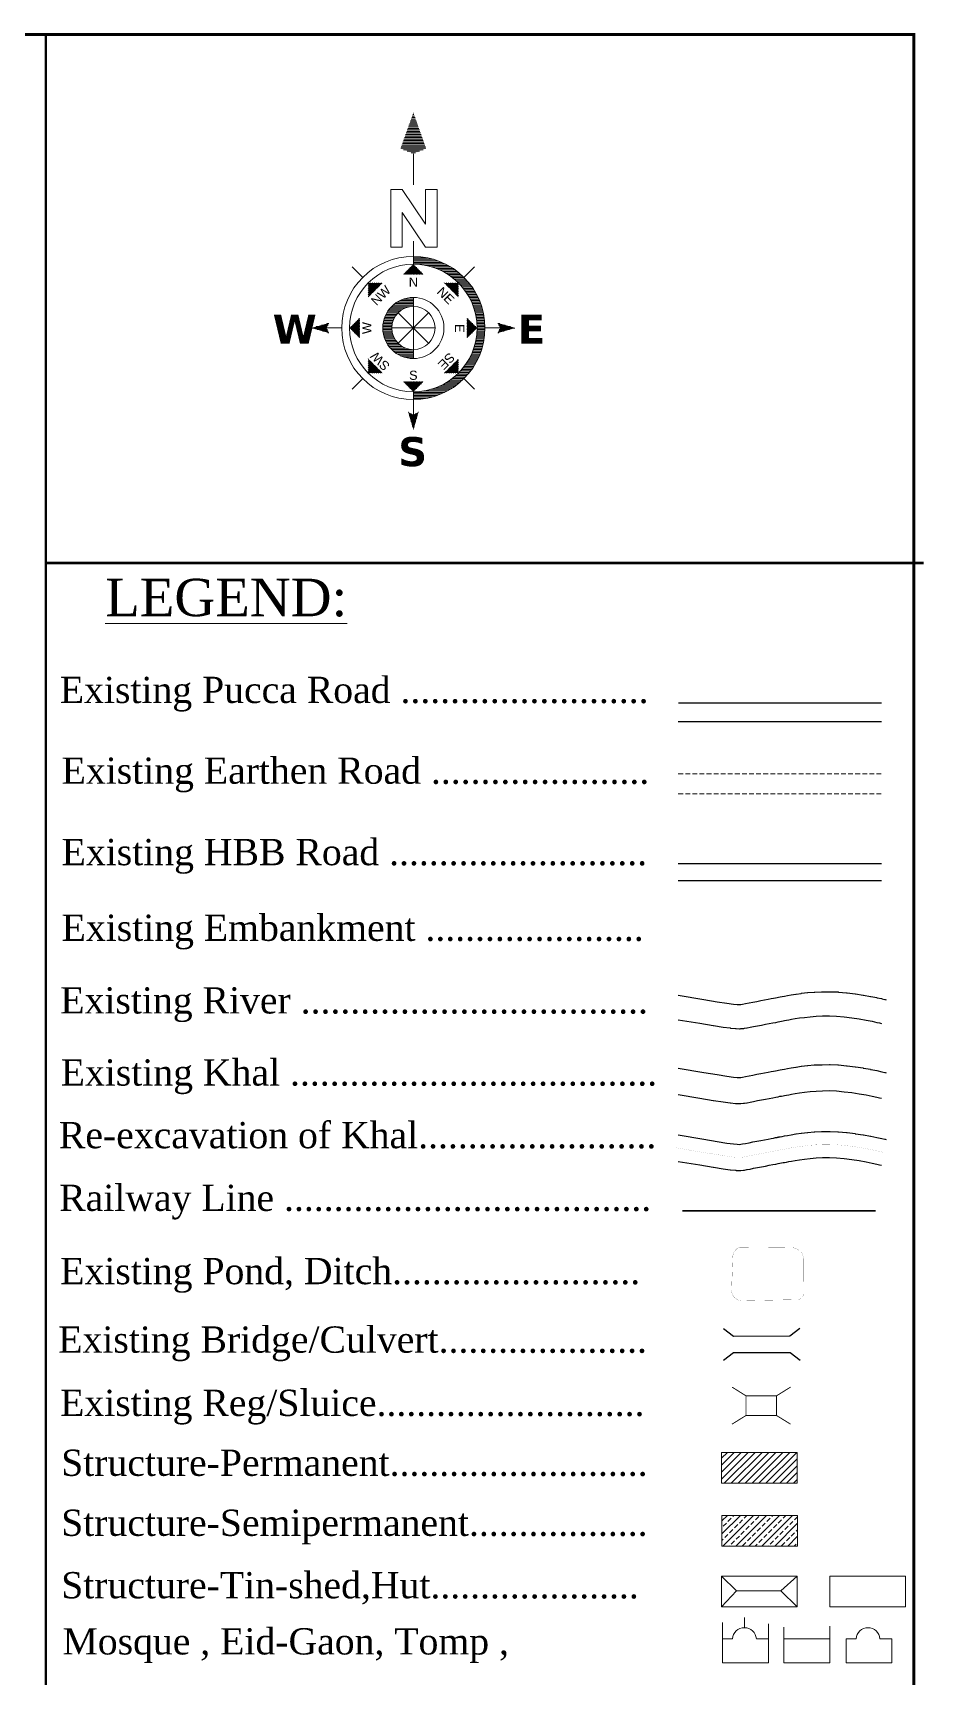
# Model space of a CAD drawing. Header units: millimetres. Extents: x -54213 to 103, y -104347 to -48.
# Drawn here: x -51436 to -50491, y -103443 to -101700 of the extents above; entities that cross this region are included whole.
import ezdxf
from ezdxf.enums import TextEntityAlignment as Align

# ---------------------------------------------------------------- set-up
doc = ezdxf.new("R2010")
doc.units = ezdxf.units.MM
doc.header["$MEASUREMENT"] = 0
for name, pattern in [('ACAD_ISO02W100', [15, 12, -3]), ('DASHED2', [0.375, 0.25, -0.125]), ('HIDDENX2', [0.75, 0.5, -0.25]), ('PHANTOM2', [1.25, 0.625, -0.125, 0.125, -0.125, 0.125, -0.125])]:
    doc.linetypes.add(name, pattern=pattern)
for name, color, linetype in [('BC RD', 31, 'Continuous'), ('boundary', 7, 'Continuous'), ('Earthen Emb', 42, 'Continuous'), ('HBB RD', 241, 'Continuous'), ('Khal', 4, 'Continuous'), ('Proposed khal', 1, 'Continuous'), ('RIVER', 150, 'Continuous')]:
    doc.layers.add(name, color=color, linetype=linetype)
for name, color, linetype, lineweight in [('Bridge or Culvert', 7, 'Continuous', 25), ('Earthan Road', 7, 'DASHED2', 9), ('Eid-Gah', 170, 'Continuous', 9), ('Existing Str', 7, 'PHANTOM2', 35), ('HOUSE', 144, 'Continuous', 18), ('line', 10, 'Continuous', 9), ('Mosque', 170, 'Continuous', 9), ('OUTLINE', 7, 'Continuous', 15), ('p2', 32, 'Continuous', 15), ('Pond or Ditch', 7, 'Continuous', 9), ('Rail Line', 14, 'TRACKS', 35), ('Tomb', 170, 'Continuous', 9)]:
    doc.layers.add(name, color=color, linetype=linetype, lineweight=lineweight)
doc.styles.add('b', font='times.ttf')
doc.styles.add('LEG', font='romantic.ttf')
doc.styles.add('Romans', font='arial.ttf')
doc.styles.get("Standard").update_dxf_attribs({"font": 'arial.ttf'})
doc.linetypes.add('TRACKS', pattern='A,0.15,[130,ltypeshp.shx,S=0.25,R=0,X=0,Y=0],0.15', length=0.3)
pattern_1 = [(360, (26.19663, 31.512), (2e-14, 0.2822134), [])]
pattern_2 = [(360, (26.19663, 27.11894), (2e-14, 0.2822134), [])]
pattern_3 = [(180, (26.19663, 27.11894), (2e-14, 0.2822134), [])]
pattern_4 = [(45, (26.19663, 27.11894), (-0.199555, 0.199555), [])]
pattern_5 = [(90, (26.19663, 27.11894), (-0.2822134, 2e-14), [])]
pattern_6 = [(135, (26.19663, 27.11894), (-0.199555, -0.199555), [])]
pattern_7 = [(180, (26.19663, 27.11894), (-2e-14, -0.2822134), [])]
pattern_8 = [(225, (26.19663, 27.11894), (0.199555, -0.199555), [])]
pattern_9 = [(270, (26.19663, 27.11894), (0.2822134, -2e-14), [])]
pattern_10 = [(315, (26.19663, 27.11894), (0.199555, 0.199555), [])]

# ---------------------------------------------------------------- blocks, each defined once
blk = doc.blocks.new('A$C5FE22593')
h = blk.add_hatch()
h.set_pattern_fill('_USER', color=11, scale=0.282213, style=0, pattern_type=0)
h.set_pattern_definition(pattern_1)
h.paths.add_polyline_path([(26.2, 66.79), (23.84, 60.2), (26.2, 59.26), (28.55, 60.2)])
h = blk.add_hatch()
h.set_pattern_fill('_USER', color=11, scale=0.282213, style=0, pattern_type=0)
h.set_pattern_definition(pattern_1)
h.paths.add_polyline_path([(26.2, 66.79), (23.84, 60.2), (26.2, 59.26), (28.55, 60.2)])
h = blk.add_hatch()
h.set_pattern_fill('_USER', color=11, scale=0.282213, style=0, pattern_type=0)
h.set_pattern_definition(pattern_1)
h.paths.add_polyline_path([(26.2, 66.79), (23.84, 60.2), (26.2, 59.26), (28.55, 60.2)])
h = blk.add_hatch()
h.set_pattern_fill('_USER', color=11, scale=0.282213, style=0, pattern_type=0)
h.set_pattern_definition(pattern_1)
h.paths.add_polyline_path([(26.2, 66.79), (23.84, 60.2), (26.2, 59.26), (28.55, 60.2)])
h = blk.add_hatch(color=11)
h.paths.add_polyline_path([(26.2, 15.36), (26.2, 13.92, 1), (26.2, 40.32), (26.2, 38.88, -1)])
h.paths.add_polyline_path([(26.2, 31.11), (26.2, 32.76, 1), (26.2, 21.47), (26.2, 23.13, -1)])
h = blk.add_hatch(color=11)
h.paths.add_polyline_path([(26.2, 15.36), (26.2, 13.92, 1), (26.2, 40.32), (26.2, 38.88, -1)])
h.paths.add_polyline_path([(26.2, 31.11), (26.2, 32.76, 1), (26.2, 21.47), (26.2, 23.13, -1)])
h = blk.add_hatch(color=11)
h.paths.add_polyline_path([(26.2, 15.36), (26.2, 13.92, 1), (26.2, 40.32), (26.2, 38.88, -1)])
h.paths.add_polyline_path([(26.2, 31.11), (26.2, 32.76, 1), (26.2, 21.47), (26.2, 23.13, -1)])
h = blk.add_hatch(color=11)
h.paths.add_polyline_path([(26.2, 15.36), (26.2, 13.92, 1), (26.2, 40.32), (26.2, 38.88, -1)])
h.paths.add_polyline_path([(26.2, 31.11), (26.2, 32.76, 1), (26.2, 21.47), (26.2, 23.13, -1)])
h = blk.add_hatch()
h.set_pattern_fill('_USER', color=11, scale=0.282213, style=0, pattern_type=0)
h.set_pattern_definition(pattern_2)
h.paths.add_polyline_path([(39.4, 27.12, 0.414214), (26.2, 40.32), (26.2, 38.88, -0.414214), (37.96, 27.12, -0.414214), (26.2, 15.36), (26.2, 13.92, 0.414214)])
h = blk.add_hatch()
h.set_pattern_fill('_USER', color=11, scale=0.282213, style=0, pattern_type=0)
h.set_pattern_definition(pattern_2)
h.paths.add_polyline_path([(39.4, 27.12, 0.414214), (26.2, 40.32), (26.2, 38.88, -0.414214), (37.96, 27.12, -0.414214), (26.2, 15.36), (26.2, 13.92, 0.414214)])
h = blk.add_hatch()
h.set_pattern_fill('_USER', color=11, scale=0.282213, style=0, pattern_type=0)
h.set_pattern_definition(pattern_2)
h.paths.add_polyline_path([(39.4, 27.12, 0.414214), (26.2, 40.32), (26.2, 38.88, -0.414214), (37.96, 27.12, -0.414214), (26.2, 15.36), (26.2, 13.92, 0.414214)])
h = blk.add_hatch()
h.set_pattern_fill('_USER', color=11, scale=0.282213, style=0, pattern_type=0)
h.set_pattern_definition(pattern_2)
h.paths.add_polyline_path([(39.4, 27.12, 0.414214), (26.2, 40.32), (26.2, 38.88, -0.414214), (37.96, 27.12, -0.414214), (26.2, 15.36), (26.2, 13.92, 0.414214)])
h = blk.add_hatch()
h.set_pattern_fill('_USER', color=11, scale=0.282213, angle=90, style=0, pattern_type=0)
h.set_pattern_definition(pattern_5)
h.paths.add_polyline_path([(28.08, 37), (26.2, 38.88), (24.32, 37)])
h = blk.add_hatch()
h.set_pattern_fill('_USER', color=11, scale=0.282213, angle=90, style=0, pattern_type=0)
h.set_pattern_definition(pattern_5)
h.paths.add_polyline_path([(28.08, 37), (26.2, 38.88), (24.32, 37)])
h = blk.add_hatch()
h.set_pattern_fill('_USER', color=11, scale=0.282213, angle=90, style=0, pattern_type=0)
h.set_pattern_definition(pattern_5)
h.paths.add_polyline_path([(28.08, 37), (26.2, 38.88), (24.32, 37)])
h = blk.add_hatch()
h.set_pattern_fill('_USER', color=11, scale=0.282213, angle=90, style=0, pattern_type=0)
h.set_pattern_definition(pattern_5)
h.paths.add_polyline_path([(28.08, 37), (26.2, 38.88), (24.32, 37)])
h = blk.add_hatch()
h.set_pattern_fill('_USER', color=11, scale=0.282213, angle=135, style=0, pattern_type=0)
h.set_pattern_definition(pattern_6)
h.paths.add_polyline_path([(20.54, 35.43), (17.88, 35.43), (17.88, 32.77)])
h = blk.add_hatch()
h.set_pattern_fill('_USER', color=11, scale=0.282213, angle=135, style=0, pattern_type=0)
h.set_pattern_definition(pattern_6)
h.paths.add_polyline_path([(20.54, 35.43), (17.88, 35.43), (17.88, 32.77)])
h = blk.add_hatch()
h.set_pattern_fill('_USER', color=11, scale=0.282213, angle=135, style=0, pattern_type=0)
h.set_pattern_definition(pattern_6)
h.paths.add_polyline_path([(20.54, 35.43), (17.88, 35.43), (17.88, 32.77)])
h = blk.add_hatch()
h.set_pattern_fill('_USER', color=11, scale=0.282213, angle=135, style=0, pattern_type=0)
h.set_pattern_definition(pattern_6)
h.paths.add_polyline_path([(20.54, 35.43), (17.88, 35.43), (17.88, 32.77)])
h = blk.add_hatch()
h.set_pattern_fill('_USER', color=11, scale=0.282213, angle=45, style=0, pattern_type=0)
h.set_pattern_definition(pattern_4)
h.paths.add_polyline_path([(34.51, 32.77), (34.51, 35.43), (31.85, 35.43)])
h = blk.add_hatch()
h.set_pattern_fill('_USER', color=11, scale=0.282213, angle=45, style=0, pattern_type=0)
h.set_pattern_definition(pattern_4)
h.paths.add_polyline_path([(34.51, 32.77), (34.51, 35.43), (31.85, 35.43)])
h = blk.add_hatch()
h.set_pattern_fill('_USER', color=11, scale=0.282213, angle=45, style=0, pattern_type=0)
h.set_pattern_definition(pattern_4)
h.paths.add_polyline_path([(34.51, 32.77), (34.51, 35.43), (31.85, 35.43)])
h = blk.add_hatch()
h.set_pattern_fill('_USER', color=11, scale=0.282213, angle=45, style=0, pattern_type=0)
h.set_pattern_definition(pattern_4)
h.paths.add_polyline_path([(34.51, 32.77), (34.51, 35.43), (31.85, 35.43)])
h = blk.add_hatch()
h.set_pattern_fill('_USER', color=11, scale=0.282213, style=0, pattern_type=0)
h.set_pattern_definition(pattern_2)
h.paths.add_polyline_path([(26.2, 31.11), (26.2, 32.76, 0.414214), (20.55, 27.12, 0.414214), (26.2, 21.47), (26.2, 23.13, -0.414214), (22.21, 27.12, -0.414214)])
h = blk.add_hatch()
h.set_pattern_fill('_USER', color=11, scale=0.282213, style=0, pattern_type=0)
h.set_pattern_definition(pattern_2)
h.paths.add_polyline_path([(26.2, 31.11), (26.2, 32.76, 0.414214), (20.55, 27.12, 0.414214), (26.2, 21.47), (26.2, 23.13, -0.414214), (22.21, 27.12, -0.414214)])
h = blk.add_hatch()
h.set_pattern_fill('_USER', color=11, scale=0.282213, style=0, pattern_type=0)
h.set_pattern_definition(pattern_2)
h.paths.add_polyline_path([(26.2, 31.11), (26.2, 32.76, 0.414214), (20.55, 27.12, 0.414214), (26.2, 21.47), (26.2, 23.13, -0.414214), (22.21, 27.12, -0.414214)])
h = blk.add_hatch()
h.set_pattern_fill('_USER', color=11, scale=0.282213, style=0, pattern_type=0)
h.set_pattern_definition(pattern_2)
h.paths.add_polyline_path([(26.2, 31.11), (26.2, 32.76, 0.414214), (20.55, 27.12, 0.414214), (26.2, 21.47), (26.2, 23.13, -0.414214), (22.21, 27.12, -0.414214)])
h = blk.add_hatch()
h.set_pattern_fill('_USER', color=11, scale=0.282213, style=0, pattern_type=0)
h.set_pattern_definition(pattern_3)
h.paths.add_polyline_path([(10.67, 26.18), (10.2, 27.12), (10.67, 28.06), (7.38, 27.12)])
h = blk.add_hatch()
h.set_pattern_fill('_USER', color=11, scale=0.282213, style=0, pattern_type=0)
h.set_pattern_definition(pattern_3)
h.paths.add_polyline_path([(10.67, 26.18), (10.2, 27.12), (10.67, 28.06), (7.38, 27.12)])
h = blk.add_hatch()
h.set_pattern_fill('_USER', color=11, scale=0.282213, style=0, pattern_type=0)
h.set_pattern_definition(pattern_3)
h.paths.add_polyline_path([(10.67, 26.18), (10.2, 27.12), (10.67, 28.06), (7.38, 27.12)])
h = blk.add_hatch()
h.set_pattern_fill('_USER', color=11, scale=0.282213, style=0, pattern_type=0)
h.set_pattern_definition(pattern_3)
h.paths.add_polyline_path([(10.67, 26.18), (10.2, 27.12), (10.67, 28.06), (7.38, 27.12)])
h = blk.add_hatch()
h.set_pattern_fill('_USER', color=11, scale=0.282213, angle=180, style=0, pattern_type=0)
h.set_pattern_definition(pattern_7)
h.paths.add_polyline_path([(16.32, 29), (14.44, 27.12), (16.32, 25.24)])
h = blk.add_hatch()
h.set_pattern_fill('_USER', color=11, scale=0.282213, angle=180, style=0, pattern_type=0)
h.set_pattern_definition(pattern_7)
h.paths.add_polyline_path([(16.32, 29), (14.44, 27.12), (16.32, 25.24)])
h = blk.add_hatch()
h.set_pattern_fill('_USER', color=11, scale=0.282213, angle=180, style=0, pattern_type=0)
h.set_pattern_definition(pattern_7)
h.paths.add_polyline_path([(16.32, 29), (14.44, 27.12), (16.32, 25.24)])
h = blk.add_hatch()
h.set_pattern_fill('_USER', color=11, scale=0.282213, angle=180, style=0, pattern_type=0)
h.set_pattern_definition(pattern_7)
h.paths.add_polyline_path([(16.32, 29), (14.44, 27.12), (16.32, 25.24)])
h = blk.add_hatch()
h.set_pattern_fill('_USER', color=11, scale=0.282213, style=0, pattern_type=0)
h.set_pattern_definition(pattern_2)
h.paths.add_polyline_path([(36.07, 29), (36.07, 25.24), (37.96, 27.12)])
h = blk.add_hatch()
h.set_pattern_fill('_USER', color=11, scale=0.282213, style=0, pattern_type=0)
h.set_pattern_definition(pattern_2)
h.paths.add_polyline_path([(36.07, 29), (36.07, 25.24), (37.96, 27.12)])
h = blk.add_hatch()
h.set_pattern_fill('_USER', color=11, scale=0.282213, style=0, pattern_type=0)
h.set_pattern_definition(pattern_2)
h.paths.add_polyline_path([(36.07, 29), (36.07, 25.24), (37.96, 27.12)])
h = blk.add_hatch()
h.set_pattern_fill('_USER', color=11, scale=0.282213, style=0, pattern_type=0)
h.set_pattern_definition(pattern_2)
h.paths.add_polyline_path([(36.07, 29), (36.07, 25.24), (37.96, 27.12)])
h = blk.add_hatch()
h.set_pattern_fill('_USER', color=11, scale=0.282213, style=0, pattern_type=0)
h.set_pattern_definition(pattern_2)
h.paths.add_polyline_path([(45.01, 27.12), (41.72, 28.06), (42.19, 27.12), (41.72, 26.18)])
h = blk.add_hatch()
h.set_pattern_fill('_USER', color=11, scale=0.282213, style=0, pattern_type=0)
h.set_pattern_definition(pattern_2)
h.paths.add_polyline_path([(45.01, 27.12), (41.72, 28.06), (42.19, 27.12), (41.72, 26.18)])
h = blk.add_hatch()
h.set_pattern_fill('_USER', color=11, scale=0.282213, style=0, pattern_type=0)
h.set_pattern_definition(pattern_2)
h.paths.add_polyline_path([(45.01, 27.12), (41.72, 28.06), (42.19, 27.12), (41.72, 26.18)])
h = blk.add_hatch()
h.set_pattern_fill('_USER', color=11, scale=0.282213, style=0, pattern_type=0)
h.set_pattern_definition(pattern_2)
h.paths.add_polyline_path([(45.01, 27.12), (41.72, 28.06), (42.19, 27.12), (41.72, 26.18)])
h = blk.add_hatch()
h.set_pattern_fill('_USER', color=11, scale=0.282213, angle=-135, style=0, pattern_type=0)
h.set_pattern_definition(pattern_8)
h.paths.add_polyline_path([(17.88, 21.46), (17.88, 18.8), (20.54, 18.8)])
h = blk.add_hatch()
h.set_pattern_fill('_USER', color=11, scale=0.282213, angle=-135, style=0, pattern_type=0)
h.set_pattern_definition(pattern_8)
h.paths.add_polyline_path([(17.88, 21.46), (17.88, 18.8), (20.54, 18.8)])
h = blk.add_hatch()
h.set_pattern_fill('_USER', color=11, scale=0.282213, angle=-135, style=0, pattern_type=0)
h.set_pattern_definition(pattern_8)
h.paths.add_polyline_path([(17.88, 21.46), (17.88, 18.8), (20.54, 18.8)])
h = blk.add_hatch()
h.set_pattern_fill('_USER', color=11, scale=0.282213, angle=-135, style=0, pattern_type=0)
h.set_pattern_definition(pattern_8)
h.paths.add_polyline_path([(17.88, 21.46), (17.88, 18.8), (20.54, 18.8)])
h = blk.add_hatch()
h.set_pattern_fill('_USER', color=11, scale=0.282213, angle=-45, style=0, pattern_type=0)
h.set_pattern_definition(pattern_10)
h.paths.add_polyline_path([(31.85, 18.8), (34.51, 18.8), (34.51, 21.46)])
h = blk.add_hatch()
h.set_pattern_fill('_USER', color=11, scale=0.282213, angle=-45, style=0, pattern_type=0)
h.set_pattern_definition(pattern_10)
h.paths.add_polyline_path([(31.85, 18.8), (34.51, 18.8), (34.51, 21.46)])
h = blk.add_hatch()
h.set_pattern_fill('_USER', color=11, scale=0.282213, angle=-45, style=0, pattern_type=0)
h.set_pattern_definition(pattern_10)
h.paths.add_polyline_path([(31.85, 18.8), (34.51, 18.8), (34.51, 21.46)])
h = blk.add_hatch()
h.set_pattern_fill('_USER', color=11, scale=0.282213, angle=-45, style=0, pattern_type=0)
h.set_pattern_definition(pattern_10)
h.paths.add_polyline_path([(31.85, 18.8), (34.51, 18.8), (34.51, 21.46)])
h = blk.add_hatch()
h.set_pattern_fill('_USER', color=11, scale=0.282213, angle=-90, style=0, pattern_type=0)
h.set_pattern_definition(pattern_9)
h.paths.add_polyline_path([(24.32, 17.24), (26.2, 15.36), (28.08, 17.24)])
h = blk.add_hatch()
h.set_pattern_fill('_USER', color=11, scale=0.282213, angle=-90, style=0, pattern_type=0)
h.set_pattern_definition(pattern_9)
h.paths.add_polyline_path([(24.32, 17.24), (26.2, 15.36), (28.08, 17.24)])
h = blk.add_hatch()
h.set_pattern_fill('_USER', color=11, scale=0.282213, angle=-90, style=0, pattern_type=0)
h.set_pattern_definition(pattern_9)
h.paths.add_polyline_path([(24.32, 17.24), (26.2, 15.36), (28.08, 17.24)])
h = blk.add_hatch()
h.set_pattern_fill('_USER', color=11, scale=0.282213, angle=-90, style=0, pattern_type=0)
h.set_pattern_definition(pattern_9)
h.paths.add_polyline_path([(24.32, 17.24), (26.2, 15.36), (28.08, 17.24)])
h = blk.add_hatch()
h.set_pattern_fill('_USER', color=11, scale=0.282213, style=0, pattern_type=0)
h.set_pattern_definition(pattern_2)
h.paths.add_polyline_path([(27.14, 11.6), (26.2, 11.13), (25.26, 11.6), (26.2, 8.3)])
h = blk.add_hatch()
h.set_pattern_fill('_USER', color=11, scale=0.282213, style=0, pattern_type=0)
h.set_pattern_definition(pattern_2)
h.paths.add_polyline_path([(27.14, 11.6), (26.2, 11.13), (25.26, 11.6), (26.2, 8.3)])
h = blk.add_hatch()
h.set_pattern_fill('_USER', color=11, scale=0.282213, style=0, pattern_type=0)
h.set_pattern_definition(pattern_2)
h.paths.add_polyline_path([(27.14, 11.6), (26.2, 11.13), (25.26, 11.6), (26.2, 8.3)])
h = blk.add_hatch()
h.set_pattern_fill('_USER', color=11, scale=0.282213, style=0, pattern_type=0)
h.set_pattern_definition(pattern_2)
h.paths.add_polyline_path([(27.14, 11.6), (26.2, 11.13), (25.26, 11.6), (26.2, 8.3)])
at = {"color": 11}
for p, q in [((26.2, 53.5), (26.2, 59.26)), ((26.2, 53.5), (26.2, 59.26)), ((26.2, 53.5), (26.2, 59.26)), ((26.2, 53.5), (26.2, 59.26)), ((26.2, 40.32), (26.2, 43.11)), ((26.2, 40.32), (26.2, 43.11)), ((26.2, 40.32), (26.2, 43.11)), ((26.2, 40.32), (26.2, 43.11)), ((26.2, 40.32), (26.2, 38.88)), ((26.2, 40.32), (26.2, 38.88)), ((26.2, 40.32), (26.2, 38.88)), ((26.2, 40.32), (26.2, 38.88)), ((16.86, 36.46), (14.89, 38.43)), ((16.86, 36.46), (14.89, 38.43)), ((16.86, 36.46), (14.89, 38.43)), ((16.86, 36.46), (14.89, 38.43)), ((35.53, 36.46), (37.5, 38.43)), ((35.53, 36.46), (37.5, 38.43)), ((35.53, 36.46), (37.5, 38.43)), ((35.53, 36.46), (37.5, 38.43)), ((26.2, 31.11), (26.2, 32.76)), ((26.2, 31.11), (26.2, 32.76)), ((26.2, 31.11), (26.2, 32.76)), ((26.2, 31.11), (26.2, 32.76)), ((26.2, 23.13), (26.2, 31.11)), ((26.2, 31.11), (26.2, 23.13)), ((26.2, 23.13), (26.2, 31.11)), ((26.2, 31.11), (26.2, 23.13)), ((26.2, 23.13), (26.2, 31.11)), ((26.2, 31.11), (26.2, 23.13)), ((26.2, 23.13), (26.2, 31.11)), ((26.2, 31.11), (26.2, 23.13)), ((23.37, 24.3), (29.02, 29.94)), ((29.02, 24.3), (23.37, 29.94)), ((29.02, 29.94), (23.37, 24.3)), ((23.37, 29.94), (29.02, 24.3)), ((23.37, 24.3), (29.02, 29.94)), ((29.02, 24.3), (23.37, 29.94)), ((29.02, 29.94), (23.37, 24.3)), ((23.37, 29.94), (29.02, 24.3)), ((23.37, 24.3), (29.02, 29.94)), ((29.02, 24.3), (23.37, 29.94)), ((29.02, 29.94), (23.37, 24.3)), ((23.37, 29.94), (29.02, 24.3)), ((23.37, 24.3), (29.02, 29.94)), ((29.02, 24.3), (23.37, 29.94)), ((29.02, 29.94), (23.37, 24.3)), ((23.37, 29.94), (29.02, 24.3)), ((12.99, 27.12), (10.2, 27.12)), ((12.99, 27.12), (10.2, 27.12)), ((12.99, 27.12), (10.2, 27.12)), ((12.99, 27.12), (10.2, 27.12)), ((22.21, 27.12), (30.19, 27.12)), ((30.19, 27.12), (22.21, 27.12)), ((22.21, 27.12), (30.19, 27.12)), ((30.19, 27.12), (22.21, 27.12)), ((22.21, 27.12), (30.19, 27.12)), ((30.19, 27.12), (22.21, 27.12)), ((22.21, 27.12), (30.19, 27.12)), ((30.19, 27.12), (22.21, 27.12)), ((39.4, 27.12), (42.19, 27.12)), ((39.4, 27.12), (42.19, 27.12)), ((39.4, 27.12), (42.19, 27.12)), ((39.4, 27.12), (42.19, 27.12)), ((26.2, 23.13), (26.2, 21.47)), ((26.2, 23.13), (26.2, 21.47)), ((26.2, 23.13), (26.2, 21.47)), ((26.2, 23.13), (26.2, 21.47)), ((16.86, 17.78), (14.89, 15.81)), ((16.86, 17.78), (14.89, 15.81)), ((16.86, 17.78), (14.89, 15.81)), ((16.86, 17.78), (14.89, 15.81)), ((26.2, 13.92), (26.2, 15.36)), ((26.2, 13.92), (26.2, 15.36)), ((26.2, 13.92), (26.2, 15.36)), ((26.2, 13.92), (26.2, 15.36)), ((35.53, 17.78), (37.5, 15.81)), ((35.53, 17.78), (37.5, 15.81)), ((35.53, 17.78), (37.5, 15.81)), ((35.53, 17.78), (37.5, 15.81)), ((26.2, 13.92), (26.2, 11.13)), ((26.2, 13.92), (26.2, 11.13)), ((26.2, 13.92), (26.2, 11.13)), ((26.2, 13.92), (26.2, 11.13))]:
    blk.add_line(p, q, dxfattribs=at)
at = {"color": 1}
for p, q in [((22.03, 52.68), (24.16, 52.68)), ((22.03, 42.01), (22.03, 52.68)), ((22.03, 52.68), (24.16, 52.68)), ((22.03, 42.01), (22.03, 52.68)), ((22.03, 52.68), (24.16, 52.68)), ((22.03, 42.01), (22.03, 52.68)), ((22.03, 52.68), (24.16, 52.68)), ((22.03, 42.01), (22.03, 52.68)), ((24.16, 52.68), (28.43, 46.28)), ((24.16, 52.68), (28.43, 46.28)), ((24.16, 52.68), (28.43, 46.28)), ((24.16, 52.68), (28.43, 46.28)), ((28.43, 52.68), (30.56, 52.68)), ((28.43, 46.28), (28.43, 52.68)), ((28.43, 52.68), (30.56, 52.68)), ((28.43, 46.28), (28.43, 52.68)), ((28.43, 52.68), (30.56, 52.68)), ((28.43, 46.28), (28.43, 52.68)), ((28.43, 52.68), (30.56, 52.68)), ((28.43, 46.28), (28.43, 52.68)), ((30.56, 52.68), (30.56, 42.01)), ((30.56, 52.68), (30.56, 42.01)), ((30.56, 52.68), (30.56, 42.01)), ((30.56, 52.68), (30.56, 42.01)), ((24.16, 48.41), (24.16, 42.01)), ((28.43, 42.01), (24.16, 48.41)), ((24.16, 48.41), (24.16, 42.01)), ((28.43, 42.01), (24.16, 48.41)), ((24.16, 48.41), (24.16, 42.01)), ((28.43, 42.01), (24.16, 48.41)), ((24.16, 48.41), (24.16, 42.01)), ((28.43, 42.01), (24.16, 48.41)), ((24.16, 42.01), (22.03, 42.01)), ((24.16, 42.01), (22.03, 42.01)), ((24.16, 42.01), (22.03, 42.01)), ((24.16, 42.01), (22.03, 42.01)), ((30.56, 42.01), (28.43, 42.01)), ((30.56, 42.01), (28.43, 42.01)), ((30.56, 42.01), (28.43, 42.01)), ((30.56, 42.01), (28.43, 42.01))]:
    blk.add_line(p, q, dxfattribs=at)
at = {"color": 11}
for radius in [13.2, 13.2, 13.2, 13.2, 11.76, 11.76, 11.76, 11.76, 5.64, 5.64, 5.64, 5.64, 3.99, 3.99, 3.99, 3.99]:
    blk.add_circle((26.2, 27.12), radius, dxfattribs=at)
for points in [[(26.2, 66.79), (23.84, 60.2), (26.2, 59.26)], [(26.2, 66.79), (23.84, 60.2), (26.2, 59.26)], [(26.2, 66.79), (23.84, 60.2), (26.2, 59.26)], [(26.2, 66.79), (23.84, 60.2), (26.2, 59.26)], [(26.2, 59.26), (28.55, 60.2), (26.2, 66.79)], [(26.2, 59.26), (28.55, 60.2), (26.2, 66.79)], [(26.2, 59.26), (28.55, 60.2), (26.2, 66.79)], [(26.2, 59.26), (28.55, 60.2), (26.2, 66.79)], [(26.2, 38.88), (28.08, 37), (24.32, 37)], [(26.2, 38.88), (28.08, 37), (24.32, 37)], [(26.2, 38.88), (28.08, 37), (24.32, 37)], [(26.2, 38.88), (28.08, 37), (24.32, 37)], [(17.88, 35.43), (20.54, 35.43), (17.88, 32.77)], [(17.88, 35.43), (20.54, 35.43), (17.88, 32.77)], [(17.88, 35.43), (20.54, 35.43), (17.88, 32.77)], [(17.88, 35.43), (20.54, 35.43), (17.88, 32.77)], [(34.51, 35.43), (34.51, 32.77), (31.85, 35.43)], [(34.51, 35.43), (34.51, 32.77), (31.85, 35.43)], [(34.51, 35.43), (34.51, 32.77), (31.85, 35.43)], [(34.51, 35.43), (34.51, 32.77), (31.85, 35.43)], [(7.38, 27.12), (10.67, 28.06), (10.2, 27.12)], [(7.38, 27.12), (10.67, 28.06), (10.2, 27.12)], [(7.38, 27.12), (10.67, 28.06), (10.2, 27.12)], [(7.38, 27.12), (10.67, 28.06), (10.2, 27.12)], [(14.44, 27.12), (16.32, 29), (16.32, 25.24)], [(14.44, 27.12), (16.32, 29), (16.32, 25.24)], [(14.44, 27.12), (16.32, 29), (16.32, 25.24)], [(14.44, 27.12), (16.32, 29), (16.32, 25.24)], [(37.96, 27.12), (36.07, 25.24), (36.07, 29)], [(37.96, 27.12), (36.07, 25.24), (36.07, 29)], [(37.96, 27.12), (36.07, 25.24), (36.07, 29)], [(37.96, 27.12), (36.07, 25.24), (36.07, 29)], [(41.72, 28.06), (42.19, 27.12), (45.01, 27.12)], [(41.72, 28.06), (42.19, 27.12), (45.01, 27.12)], [(41.72, 28.06), (42.19, 27.12), (45.01, 27.12)], [(41.72, 28.06), (42.19, 27.12), (45.01, 27.12)], [(10.67, 26.18), (10.2, 27.12), (7.38, 27.12)], [(10.67, 26.18), (10.2, 27.12), (7.38, 27.12)], [(10.67, 26.18), (10.2, 27.12), (7.38, 27.12)], [(10.67, 26.18), (10.2, 27.12), (7.38, 27.12)], [(45.01, 27.12), (41.72, 26.18), (42.19, 27.12)], [(45.01, 27.12), (41.72, 26.18), (42.19, 27.12)], [(45.01, 27.12), (41.72, 26.18), (42.19, 27.12)], [(45.01, 27.12), (41.72, 26.18), (42.19, 27.12)], [(17.88, 18.8), (17.88, 21.46), (20.54, 18.8)], [(17.88, 18.8), (17.88, 21.46), (20.54, 18.8)], [(17.88, 18.8), (17.88, 21.46), (20.54, 18.8)], [(17.88, 18.8), (17.88, 21.46), (20.54, 18.8)], [(34.51, 18.8), (31.85, 18.8), (34.51, 21.46)], [(34.51, 18.8), (31.85, 18.8), (34.51, 21.46)], [(34.51, 18.8), (31.85, 18.8), (34.51, 21.46)], [(34.51, 18.8), (31.85, 18.8), (34.51, 21.46)], [(26.2, 15.36), (24.32, 17.24), (28.08, 17.24)], [(26.2, 15.36), (24.32, 17.24), (28.08, 17.24)], [(26.2, 15.36), (24.32, 17.24), (28.08, 17.24)], [(26.2, 15.36), (24.32, 17.24), (28.08, 17.24)], [(26.2, 8.3), (25.26, 11.6), (26.2, 11.13)], [(26.2, 8.3), (25.26, 11.6), (26.2, 11.13)], [(26.2, 8.3), (25.26, 11.6), (26.2, 11.13)], [(26.2, 8.3), (25.26, 11.6), (26.2, 11.13)], [(27.14, 11.6), (26.2, 11.13), (26.2, 8.3)], [(27.14, 11.6), (26.2, 11.13), (26.2, 8.3)], [(27.14, 11.6), (26.2, 11.13), (26.2, 8.3)], [(27.14, 11.6), (26.2, 11.13), (26.2, 8.3)]]:
    blk.add_solid(points, dxfattribs=at)
at = {"color": 11, "style": 'Romans'}
for s, p in [('N', (26.2, 34.74)), ('N', (26.2, 34.74)), ('N', (26.2, 34.74)), ('N', (26.2, 34.74)), ('S', (26.19, 17.56)), ('S', (26.19, 17.56)), ('S', (26.19, 17.56)), ('S', (26.19, 17.56))]:
    blk.add_text(s, height=1.69, dxfattribs=at).set_placement(p, align=Align.CENTER)
for s, height, rotation, p in [('NW', 1.693, 45, (20.81, 32.51)), ('NW', 1.693, 45, (20.81, 32.51)), ('NW', 1.693, 45, (20.81, 32.51)), ('NW', 1.693, 45, (20.81, 32.51)), ('NE', 1.693, 315, (31.57, 32.5)), ('NE', 1.693, 315, (31.57, 32.5)), ('NE', 1.693, 315, (31.57, 32.5)), ('NE', 1.693, 315, (31.57, 32.5)), ('W', 1.69, 90, (18.48, 27.11)), ('W', 1.69, 90, (18.48, 27.11)), ('W', 1.69, 90, (18.48, 27.11)), ('W', 1.69, 90, (18.48, 27.11)), ('E', 1.69, 270, (33.89, 27.05)), ('E', 1.69, 270, (33.89, 27.05)), ('E', 1.69, 270, (33.89, 27.05)), ('E', 1.69, 270, (33.89, 27.05)), ('SW', 1.693, 135, (20.67, 21.59)), ('SW', 1.693, 135, (20.67, 21.59)), ('SW', 1.693, 135, (20.67, 21.59)), ('SW', 1.693, 135, (20.67, 21.59)), ('SE', 1.693, 225, (31.7, 21.6)), ('SE', 1.693, 225, (31.7, 21.6)), ('SE', 1.693, 225, (31.7, 21.6)), ('SE', 1.693, 225, (31.7, 21.6))]:
    blk.add_text(s, height=height, rotation=rotation, dxfattribs=at).set_placement(p, align=Align.CENTER)
at = {"layer": 'p2', "color": 1, "char_height": 5.3676, "attachment_point": 5}
for s, insert in [('{\\fVerdana|b1|i0|c0|p34;W}', (4.33, 26.9)), ('{\\fVerdana|b1|i0|c0|p34;W}', (4.33, 26.9)), ('{\\fVerdana|b1|i0|c0|p34;W}', (4.33, 26.9)), ('{\\fVerdana|b1|i0|c0|p34;W}', (4.33, 26.9)), ('{\\fVerdana|b1|i0|c0|p34;E}', (47.97, 26.9)), ('{\\fVerdana|b1|i0|c0|p34;E}', (47.97, 26.9)), ('{\\fVerdana|b1|i0|c0|p34;E}', (47.97, 26.9)), ('{\\fVerdana|b1|i0|c0|p34;E}', (47.97, 26.9)), ('{\\fVerdana|b1|i0|c0|p34;S}', (26.07, 4.27)), ('{\\fVerdana|b1|i0|c0|p34;S}', (26.07, 4.27)), ('{\\fVerdana|b1|i0|c0|p34;S}', (26.07, 4.27)), ('{\\fVerdana|b1|i0|c0|p34;S}', (26.07, 4.27))]:
    blk.add_mtext(s, dxfattribs=dict(at, insert=insert))

msp = doc.modelspace()

# ---------------------------------------------------------------- hatches: boundary and pattern name
at = {"layer": 'HOUSE'}
h = msp.add_hatch(dxfattribs=at)
h.set_pattern_fill('ANSI31', color=256, scale=41.51196, style=0)
h.set_pattern_definition([(45, (-4855388.315, -16802047.1495), (-3.6691735347, 3.6691735347), [])])
h.paths.add_polyline_path([(-50626.1, -103237.2), (-50626.1, -103204.6), (-50706.3, -103204.6), (-50706.3, -103237.2)])
h = msp.add_hatch(dxfattribs=at)
h.set_pattern_fill('ANSI33', color=256, scale=38.917462)
h.set_pattern_definition([(45, (-4914663.16, -17151968.11), (-6.8797003776, 6.8797003776), []), (45, (-4914656.28, -17151968.11), (-6.8797003776, 6.8797003776), [4.8646827895, -2.4323413948])])
h.paths.add_polyline_path([(-50625.7, -103271.3), (-50705.9, -103271.3), (-50705.9, -103303.8), (-50625.7, -103303.8)])

# ---------------------------------------------------------------- linework, layer by layer
at = {"layer": 'BC RD', "lineweight": 25, "ltscale": 0.1}
for points in [[(-50751.9, -102410), (-50536.8, -102410)], [(-50752.1, -102430), (-50536.9, -102430)]]:
    msp.add_lwpolyline(points, dxfattribs=at)
at = {"layer": 'boundary', "color": 0}
for points, const_width in [([(-54211.3, -101701.7), (-50502.6, -101701.7), (-50502.6, -104345.3), (-54211.3, -104345.3), (-54211.3, -101701.7)], 3.39), ([(-51421.9, -103769.4), (-51421.9, -101701.7)], 2.46), ([(-51421.9, -102261.7), (-50492.1, -102261.7)], 2.82)]:
    msp.add_lwpolyline(points, dxfattribs=dict(at, const_width=const_width))
at = {"layer": 'Bridge or Culvert', "color": 7, "linetype": 'Continuous', "lineweight": 30}
for points in [[(-50704.3, -103073.3), (-50693.6, -103081.4), (-50633.9, -103081.1), (-50623.3, -103072.8)], [(-50704.1, -103106.8), (-50693.6, -103098.7), (-50633.8, -103098.5), (-50623.2, -103106.7)]]:
    msp.add_lwpolyline(points, dxfattribs=at)
at = {"layer": 'Earthan Road', "color": 7, "linetype": 'HIDDENX2', "ltscale": 10}
for points in [[(-50752.1, -102485.4), (-50536.8, -102485.4)], [(-50752.1, -102506.5), (-50536.9, -102506.5)]]:
    msp.add_lwpolyline(points, dxfattribs=at)
at = {"layer": 'Earthen Emb', "lineweight": 30}
for points in [[(-50752.1, -102656.6, 0, 0, 0), (-50536.9, -102656.6, 9.19, 9.19, 0)], [(-50752.1, -102679.2, 0, 0, 0), (-50536.9, -102679.2, 9.19, 9.19, 0)]]:
    msp.add_lwpolyline(points, format="xyseb", dxfattribs=at)
at = {"layer": 'Eid-Gah', "linetype": 'Continuous'}
for p, q in [((-50640.2, -103402.3), (-50640.2, -103389.6)), ((-50640.2, -103402.3), (-50640.2, -103389.6)), ((-50591.6, -103402.3), (-50591.6, -103388.8)), ((-50591.6, -103402.3), (-50591.6, -103388.8))]:
    msp.add_line(p, q, dxfattribs=at)
msp.add_lwpolyline([(-50640.2, -103427.5), (-50640.2, -103402.3), (-50591.6, -103402.3), (-50591.6, -103427.5), (-50618.5, -103427.5), (-50618.5, -103427.5), (-50618.5, -103427.5), (-50618.5, -103427.5), (-50640.2, -103427.5)], close=True, dxfattribs=at)
msp.add_lwpolyline([(-50640.2, -103427.5), (-50640.2, -103402.3), (-50591.6, -103402.3), (-50591.6, -103427.5), (-50618.5, -103427.5), (-50618.5, -103427.5), (-50618.5, -103427.5), (-50618.5, -103427.5), (-50640.2, -103427.5)], close=True, dxfattribs=at)
at = {"layer": 'Existing Str', "linetype": 'Continuous', "const_width": 0.964}
for points in [[(-50695.2, -103135.3), (-50680.4, -103144.6), (-50648.1, -103144.6), (-50633.2, -103135.3)], [(-50680.4, -103165.4), (-50680.4, -103144.6)], [(-50648.1, -103165.4), (-50648.1, -103144.6)], [(-50695.2, -103174.6), (-50680.4, -103165.4), (-50648.1, -103165.4), (-50633.2, -103174.6)]]:
    msp.add_lwpolyline(points, dxfattribs=at)
at = {"layer": 'HBB RD', "lineweight": 25, "ltscale": 0.1}
for points in [[(-50752.1, -102580.4), (-50536.8, -102580.4)], [(-50752.1, -102598.4), (-50536.9, -102598.4)]]:
    msp.add_lwpolyline(points, dxfattribs=at)
at = {"layer": 'HOUSE'}
for points in [[(-50706.3, -103204.6), (-50626.1, -103204.6), (-50626.1, -103237.2), (-50706.3, -103237.2)], [(-50706.3, -103204.6), (-50626.1, -103204.6), (-50626.1, -103237.2), (-50706.3, -103237.2)], [(-50705.9, -103271.3), (-50625.7, -103271.3), (-50625.7, -103303.8), (-50705.9, -103303.8)], [(-50705.9, -103271.3), (-50625.7, -103271.3), (-50625.7, -103303.8), (-50705.9, -103303.8)]]:
    msp.add_lwpolyline(points, close=True, dxfattribs=at)
at = {"layer": 'HOUSE', "linetype": 'Continuous'}
for points in [[(-50706.5, -103335.6), (-50626.3, -103335.6), (-50626.3, -103368.1), (-50706.5, -103368.1)], [(-50706.5, -103335.6), (-50626.3, -103335.6), (-50626.3, -103368.1), (-50706.5, -103368.1)], [(-50591.7, -103335.6), (-50511.5, -103335.6), (-50511.5, -103368.1), (-50591.7, -103368.1)], [(-50591.7, -103335.6), (-50511.5, -103335.6), (-50511.5, -103368.1), (-50591.7, -103368.1)]]:
    msp.add_lwpolyline(points, close=True, dxfattribs=at)
for points in [[(-50626.3, -103335.6), (-50643.5, -103351.1), (-50690.4, -103351.1), (-50706.5, -103335.6)], [(-50626.3, -103335.6), (-50643.5, -103351.1), (-50690.4, -103351.1), (-50706.5, -103335.6)], [(-50690.4, -103351.1), (-50706.5, -103368.1)], [(-50690.4, -103351.1), (-50706.5, -103368.1)], [(-50643.5, -103351.1), (-50626.3, -103368.1)], [(-50643.5, -103351.1), (-50626.3, -103368.1)]]:
    msp.add_lwpolyline(points, dxfattribs=at)
at = {"layer": 'Khal', "color": 4, "linetype": 'Continuous'}
for points in [[(-50752.1, -102797.2), (-50725, -102801.8), (-50711, -102804.1), (-50700.8, -102805.7), (-50693.8, -102806.7), (-50689.6, -102807.1), (-50687.3, -102807.2), (-50686, -102807), (-50684, -102806.7), (-50681, -102806.1), (-50677.2, -102805.4), (-50673.2, -102804.6), (-50669, -102803.8), (-50664.7, -102803), (-50660.7, -102802.2), (-50657, -102801.5), (-50653.8, -102800.9), (-50651.3, -102800.4), (-50649.3, -102800, -0.000461), (-50649.2, -102800), (-50647.5, -102799.7, -0.000727), (-50647.5, -102799.6), (-50645.9, -102799.3, -0.000788), (-50645.9, -102799.3), (-50644.2, -102799, -0.0006), (-50644.2, -102799), (-50642.2, -102798.7, -0.00033), (-50642.2, -102798.7), (-50639.8, -102798.2), (-50636.6, -102797.7, -0.000676), (-50636.6, -102797.7), (-50632.6, -102797, -0.003183), (-50632.5, -102796.9), (-50627.7, -102796.1, -0.005207), (-50627.4, -102796.1), (-50621.9, -102795.3, -0.006703), (-50621.6, -102795.3), (-50615.3, -102794.6, -0.007978), (-50614.9, -102794.5), (-50608.1, -102793.9, -0.009172), (-50607.6, -102793.9), (-50600.3, -102793.6, -0.010353), (-50599.7, -102793.6), (-50591.9, -102793.5, -0.01156), (-50591.3, -102793.5), (-50583, -102793.9, -0.011928), (-50582.4, -102793.9), (-50573.9, -102794.7, -0.009419), (-50573.4, -102794.7), (-50564.8, -102795.8, -0.007149), (-50564.5, -102795.9), (-50556.3, -102797.1, -0.0056), (-50556, -102797.2), (-50548.5, -102798.5, -0.004498), (-50548.3, -102798.6), (-50541.8, -102799.9, -0.003682), (-50541.7, -102799.9), (-50536.6, -102801, -0.003044), (-50536.5, -102801), (-50533.2, -102801.7, -0.002369), (-50533.1, -102801.8), (-50531.9, -102802.1)], [(-50752.1, -102825.2), (-50729.2, -102829, 0.000575), (-50729.2, -102829), (-50715.1, -102831.4, 0.001752), (-50715, -102831.4), (-50704.7, -102833, 0.00424), (-50704.5, -102833), (-50697.2, -102834.1, 0.009421), (-50696.7, -102834.1), (-50691.7, -102834.6, 0.018889), (-50690.7, -102834.7), (-50687.3, -102834.8, 0.028642), (-50685.8, -102834.7), (-50683.2, -102834.5, 0.022093), (-50682.1, -102834.4), (-50679.4, -102833.9, 0.00369), (-50679.3, -102833.9), (-50676.1, -102833.2), (-50672.4, -102832.5), (-50668.3, -102831.7), (-50664.1, -102830.9), (-50659.9, -102830.1), (-50655.8, -102829.3), (-50652.1, -102828.6), (-50648.9, -102828), (-50646.4, -102827.5), (-50644.4, -102827.1), (-50642.8, -102826.8), (-50641.2, -102826.5), (-50639.6, -102826.2), (-50637.6, -102825.9), (-50635.2, -102825.4), (-50632.1, -102824.9), (-50628.2, -102824.2), (-50623.7, -102823.4), (-50618.4, -102822.7), (-50612.6, -102822), (-50606.2, -102821.5), (-50599.3, -102821.2), (-50592.1, -102821.1), (-50584.4, -102821.4), (-50576.4, -102822.2), (-50568.2, -102823.2), (-50560.4, -102824.4), (-50553.1, -102825.7), (-50546.9, -102827), (-50542, -102828), (-50538.9, -102828.7), (-50536.9, -102829.2)]]:
    msp.add_lwpolyline(points, format="xyb", dxfattribs=at)
at = {"layer": 'Mosque', "linetype": 'Continuous'}
for p, q in [((-50705.4, -103402.3), (-50705.4, -103384.8)), ((-50705.4, -103402.3), (-50705.4, -103384.8)), ((-50682.1, -103390.5), (-50682.1, -103379.4)), ((-50682.1, -103390.5), (-50682.1, -103379.4)), ((-50656.7, -103402.3), (-50656.7, -103386.2)), ((-50656.7, -103402.3), (-50656.7, -103386.2))]:
    msp.add_line(p, q, dxfattribs=at)
for points in [[(-50669.4, -103402.3), (-50656.7, -103402.3), (-50656.7, -103427.5), (-50676.4, -103427.5), (-50676.4, -103427.5), (-50683.6, -103427.5), (-50683.6, -103427.5), (-50705.4, -103427.5), (-50705.4, -103402.3), (-50694.7, -103402.3)], [(-50669.4, -103402.3), (-50656.7, -103402.3), (-50656.7, -103427.5), (-50683.6, -103427.5), (-50683.6, -103427.5), (-50683.6, -103427.5), (-50683.6, -103427.5), (-50705.4, -103427.5), (-50705.4, -103402.3), (-50694.7, -103402.3)]]:
    msp.add_lwpolyline(points, dxfattribs=at)
msp.add_arc((-50682.1, -103403.1), 12.7, 3.9267, 176.0733, dxfattribs=at)
msp.add_arc((-50682.1, -103403.1), 12.7, 3.9267, 176.0733, dxfattribs=at)
at = {"layer": 'Pond or Ditch', "color": 4, "const_width": 0.162}
msp.add_lwpolyline([(-50686.5, -102987), (-50632.3, -102987.5, -0.407338), (-50619.1, -103000.6), (-50619.3, -103035.7, -0.346244), (-50624.8, -103042.6), (-50684.4, -103043.7, -0.392601), (-50695.7, -103033.6), (-50694.4, -102997.2, -0.321685), (-50686.5, -102987, -5.135448)], format="xyb", dxfattribs=at)
at = {"layer": 'Proposed khal', "lineweight": 25, "ltscale": 0.1}
for points in [[(-50752.1, -102868.1), (-50725, -102872.7), (-50711, -102875), (-50700.8, -102876.6), (-50693.8, -102877.6), (-50689.6, -102878), (-50687.3, -102878.1), (-50686, -102878), (-50684, -102877.6), (-50681, -102877), (-50677.2, -102876.3), (-50673.2, -102875.5), (-50669, -102874.7), (-50664.7, -102873.9), (-50660.7, -102873.1), (-50657, -102872.4), (-50653.8, -102871.8), (-50651.3, -102871.3), (-50649.3, -102870.9, -0.000461), (-50649.2, -102870.9), (-50647.5, -102870.6, -0.000727), (-50647.5, -102870.5), (-50645.9, -102870.3, -0.000788), (-50645.9, -102870.2), (-50644.2, -102869.9, -0.0006), (-50644.2, -102869.9), (-50642.2, -102869.6, -0.00033), (-50642.2, -102869.6), (-50639.8, -102869.1), (-50636.6, -102868.6, -0.000676), (-50636.6, -102868.6), (-50632.6, -102867.9, -0.003183), (-50632.5, -102867.8), (-50627.7, -102867, -0.005207), (-50627.4, -102867), (-50621.9, -102866.2, -0.006703), (-50621.6, -102866.2), (-50615.3, -102865.5, -0.007978), (-50614.9, -102865.4), (-50608.1, -102864.8, -0.009172), (-50607.6, -102864.8), (-50600.3, -102864.5, -0.010353), (-50599.7, -102864.5), (-50591.9, -102864.4, -0.01156), (-50591.3, -102864.4), (-50583, -102864.8, -0.011928), (-50582.4, -102864.8), (-50573.9, -102865.6, -0.009419), (-50573.4, -102865.6), (-50564.8, -102866.7, -0.007149), (-50564.5, -102866.8), (-50556.3, -102868.1, -0.0056), (-50556, -102868.1), (-50548.5, -102869.4, -0.004498), (-50548.3, -102869.5), (-50541.8, -102870.8, -0.003682), (-50541.7, -102870.8), (-50536.6, -102871.9, -0.003044), (-50536.5, -102871.9), (-50533.2, -102872.7, -0.002369), (-50533.1, -102872.7), (-50531.9, -102873)], [(-50752.1, -102896.1), (-50729.2, -102899.9, 0.000575), (-50729.2, -102899.9), (-50715.1, -102902.3, 0.001752), (-50715, -102902.3), (-50704.7, -102903.9, 0.00424), (-50704.5, -102903.9), (-50697.2, -102905, 0.009421), (-50696.7, -102905), (-50691.7, -102905.5, 0.018889), (-50690.7, -102905.6), (-50687.3, -102905.7, 0.028642), (-50685.8, -102905.6), (-50683.2, -102905.4, 0.022093), (-50682.1, -102905.3), (-50679.4, -102904.8, 0.00369), (-50679.3, -102904.8), (-50676.1, -102904.2), (-50672.4, -102903.4), (-50668.3, -102902.7), (-50664.1, -102901.8), (-50659.9, -102901), (-50655.8, -102900.2), (-50652.1, -102899.5), (-50648.9, -102898.9), (-50646.4, -102898.4), (-50644.4, -102898), (-50642.8, -102897.7), (-50641.2, -102897.4), (-50639.6, -102897.1), (-50637.6, -102896.8), (-50635.2, -102896.3), (-50632.1, -102895.8), (-50628.2, -102895.1), (-50623.7, -102894.3), (-50618.4, -102893.6), (-50612.6, -102892.9), (-50606.2, -102892.4), (-50599.3, -102892.1), (-50592.1, -102892), (-50584.4, -102892.4), (-50576.4, -102893.1), (-50568.2, -102894.1), (-50560.4, -102895.3), (-50553.1, -102896.6), (-50546.9, -102897.9), (-50542, -102898.9), (-50538.9, -102899.6), (-50536.9, -102900.1)]]:
    msp.add_lwpolyline(points, format="xyb", dxfattribs=at)
at = {"layer": 'Proposed khal', "color": 7, "linetype": 'ACAD_ISO02W100', "lineweight": 25, "ltscale": 0.1, "const_width": 0.0691}
msp.add_lwpolyline([(-50754.4, -102881.7), (-50727.3, -102886.3), (-50713.2, -102888.6), (-50702.8, -102890.2), (-50695.5, -102891.3), (-50690.5, -102891.8), (-50686.9, -102891.9), (-50684.2, -102891.6), (-50681.5, -102891.2), (-50678.3, -102890.5), (-50674.6, -102889.8), (-50670.6, -102889), (-50666.3, -102888.2), (-50662.1, -102887.4), (-50658.1, -102886.6), (-50654.3, -102885.9), (-50651.2, -102885.3), (-50648.7, -102884.8), (-50646.7, -102884.4), (-50645, -102884.1), (-50643.4, -102883.8), (-50641.7, -102883.5), (-50639.8, -102883.1), (-50637.3, -102882.7), (-50634.2, -102882.1), (-50630.2, -102881.4), (-50625.5, -102880.6), (-50620, -102879.9), (-50613.8, -102879.1), (-50607, -102878.6), (-50599.6, -102878.2), (-50591.8, -102878.2), (-50583.6, -102878.5), (-50575.1, -102879.3), (-50566.6, -102880.4), (-50558.4, -102881.7), (-50550.9, -102883), (-50544.5, -102884.3), (-50539.5, -102885.4), (-50536.2, -102886.1), (-50535.1, -102886.4)], dxfattribs=at)
at = {"layer": 'Rail Line', "color": 212, "ltscale": 10, "true_color": 0xc529d6}
msp.add_line((-50747.8, -102948.5), (-50543.2, -102948.5), dxfattribs=at)
at = {"layer": 'RIVER', "color": 4, "linetype": 'Continuous'}
for points in [[(-50752.1, -102719.9), (-50725, -102724.4), (-50711, -102726.8), (-50700.8, -102728.4), (-50693.8, -102729.3), (-50689.6, -102729.8), (-50687.3, -102729.8), (-50686, -102729.7), (-50684, -102729.4), (-50681, -102728.8), (-50677.2, -102728.1), (-50673.2, -102727.3), (-50669, -102726.5), (-50664.7, -102725.6), (-50660.7, -102724.9), (-50657, -102724.1), (-50653.8, -102723.5), (-50651.3, -102723), (-50649.3, -102722.6, -0.000461), (-50649.2, -102722.6), (-50647.5, -102722.3, -0.000727), (-50647.5, -102722.3), (-50645.9, -102722, -0.000788), (-50645.9, -102722), (-50644.2, -102721.7, -0.0006), (-50644.2, -102721.7), (-50642.2, -102721.3, -0.00033), (-50642.2, -102721.3), (-50639.8, -102720.9), (-50636.6, -102720.3, -0.000676), (-50636.6, -102720.3), (-50632.6, -102719.6, -0.003183), (-50632.5, -102719.6), (-50627.7, -102718.8, -0.005207), (-50627.4, -102718.8), (-50621.9, -102718, -0.006703), (-50621.6, -102717.9), (-50615.3, -102717.2, -0.007978), (-50614.9, -102717.2), (-50608.1, -102716.6, -0.009172), (-50607.6, -102716.6), (-50600.3, -102716.2, -0.010353), (-50599.7, -102716.2), (-50591.9, -102716.2, -0.01156), (-50591.3, -102716.2), (-50583, -102716.5, -0.011928), (-50582.4, -102716.6), (-50573.9, -102717.3, -0.009419), (-50573.4, -102717.4), (-50564.8, -102718.5, -0.007149), (-50564.5, -102718.5), (-50556.3, -102719.8, -0.0056), (-50556, -102719.9), (-50548.5, -102721.2, -0.004498), (-50548.3, -102721.3), (-50541.8, -102722.5, -0.003682), (-50541.7, -102722.6), (-50536.6, -102723.6, -0.003044), (-50536.5, -102723.7), (-50533.2, -102724.4, -0.002369), (-50533.1, -102724.4), (-50531.9, -102724.7)], [(-50752.1, -102745.9), (-50729.2, -102749.7, 0.000575), (-50729.2, -102749.7), (-50715.1, -102752, 0.001752), (-50715, -102752), (-50704.7, -102753.7, 0.00424), (-50704.5, -102753.7), (-50697.2, -102754.7, 0.009421), (-50696.7, -102754.8), (-50691.7, -102755.3, 0.018889), (-50690.7, -102755.4), (-50687.3, -102755.5, 0.028642), (-50685.8, -102755.4), (-50683.2, -102755.2, 0.022093), (-50682.1, -102755), (-50679.4, -102754.6, 0.00369), (-50679.3, -102754.5), (-50676.1, -102753.9), (-50672.4, -102753.2), (-50668.3, -102752.4), (-50664.1, -102751.6), (-50659.9, -102750.8), (-50655.8, -102750), (-50652.1, -102749.3), (-50648.9, -102748.7), (-50646.4, -102748.2), (-50644.4, -102747.8), (-50642.8, -102747.5), (-50641.2, -102747.2), (-50639.6, -102746.9), (-50637.6, -102746.5), (-50635.2, -102746.1), (-50632.1, -102745.5), (-50628.2, -102744.8), (-50623.7, -102744.1), (-50618.4, -102743.4), (-50612.6, -102742.7), (-50606.2, -102742.1), (-50599.3, -102741.8), (-50592.1, -102741.8), (-50584.4, -102742.1), (-50576.4, -102742.8), (-50568.2, -102743.9), (-50560.4, -102745.1), (-50553.1, -102746.4), (-50546.9, -102747.6), (-50542, -102748.7), (-50538.9, -102749.4), (-50536.9, -102749.8)]]:
    msp.add_lwpolyline(points, format="xyb", dxfattribs=at)
at = {"layer": 'Tomb', "linetype": 'Continuous'}
msp.add_lwpolyline([(-50538.5, -103402.3), (-50525.8, -103402.3), (-50525.8, -103427.5), (-50552.7, -103427.5), (-50552.7, -103427.5), (-50552.7, -103427.5), (-50552.7, -103427.5), (-50574.4, -103427.5), (-50574.4, -103402.3), (-50563.8, -103402.3)], dxfattribs=at)
msp.add_arc((-50551.2, -103403.1), 12.7, 3.9267, 176.0733, dxfattribs=at)
msp.add_arc((-50551.2, -103403.1), 12.7, 3.9267, 176.0733, dxfattribs=at)

# ---------------------------------------------------------------- block references
at = {"layer": 'line', "xscale": 5.746270460262167, "yscale": 5.746270460243977, "zscale": 5.746270460258464}
msp.add_blockref('A$C5FE22593', (-51183.3, -102168.6), dxfattribs=at)

# ---------------------------------------------------------------- texts
at = {"layer": 'OUTLINE', "style": 'LEG'}
msp.add_text('%%ULEGEND:', height=39.68, dxfattribs=at).set_placement((-51359.1, -102318.2))
at = {"layer": 'OUTLINE', "ltscale": 0.1, "style": 'b'}
for s, p in [('Railway Line .....................................', (-51407.9, -102948.6)), (' Existing Reg/Sluice...........................', (-51417.4, -103165.9)), ('Structure-Permanent..........................', (-51405.8, -103229.4)), ('Structure-Semipermanent..................', (-51405.8, -103293)), ('Structure-Tin-shed,Hut.....................', (-51405.8, -103359.2)), ('Mosque , Eid-Gaon, Tomp ,', (-51404.4, -103418.7))]:
    msp.add_text(s, height=27.835, dxfattribs=at).set_placement(p)
at = {"layer": 'OUTLINE', "ltscale": 0.1, "char_height": 27.835, "width": 1298.778, "attachment_point": 1, "style": 'b'}
for s, insert in [('Existing Pucca Road .........................', (-51407.2, -102382.4)), ('Existing Earthen Road ......................', (-51405.3, -102468)), ('Existing HBB Road ..........................', (-51405.3, -102554.3)), ('Existing Embankment ......................', (-51405.3, -102634.5)), (' Existing River ...................................', (-51417.2, -102711.5)), ('Existing Khal .....................................', (-51406.3, -102787.9)), ('Re-excavation of Khal........................', (-51408.2, -102854.3)), (' Existing Pond, Ditch.........................', (-51417.3, -102998.4)), (' Existing Bridge/Culvert.....................', (-51419.4, -103071))]:
    msp.add_mtext(s, dxfattribs=dict(at, insert=insert))

doc.saveas('drawing.dxf')
